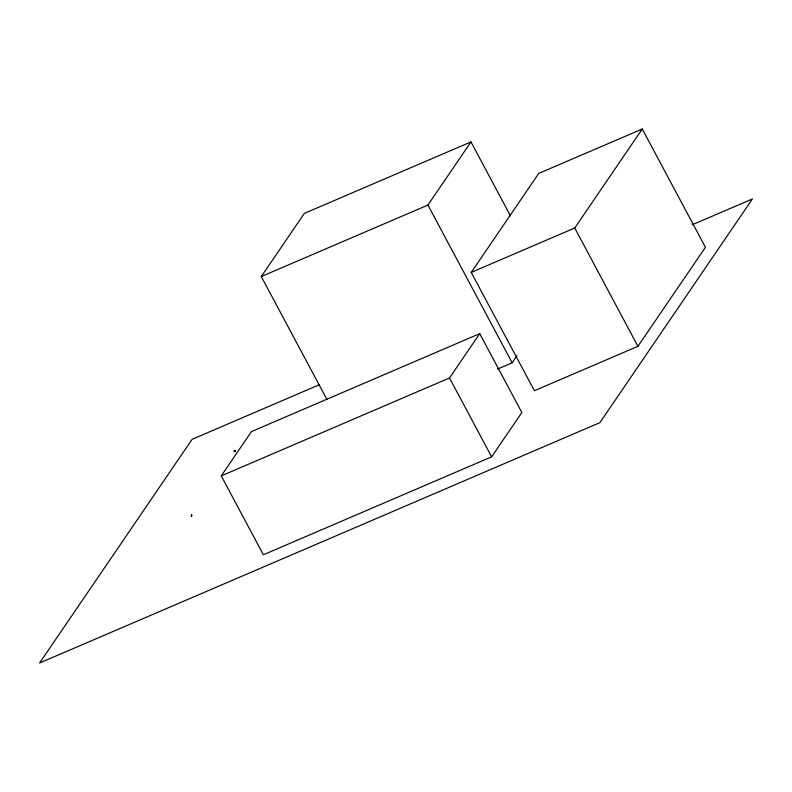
<?xml version="1.0" encoding="UTF-8"?>
<svg xmlns="http://www.w3.org/2000/svg" width="792" height="792" viewBox="0 0 792 792"><rect width="100%" height="100%" fill="white"/><g stroke="black" fill="none" stroke-linecap="round" stroke-linejoin="round"><path stroke-width="1.19" d="M234.264 451.252C234.571 450.737 235.125 451.242 234.432 450.43M191.763 514.79L191.515 514.364M234.185 450.618L234.392 451.598L235.382 451.252M234.759 451.183L235.363 451.272M234.511 451.351L234.6 450.381M234.917 450.599L234.907 451.183M326.938 399.475L261.291 276.537L304.346 213.395L470.983 141.907L510.484 215.889M221.255 475.893L251.48 431.571L479.724 333.65L521.839 412.523L491.624 456.845L263.37 554.766L221.255 475.893L449.51 377.972L479.724 333.65M261.291 276.537L427.928 205.049L470.983 141.907M471.24 272.408L538.758 173.399L642.263 128.997L705.434 247.302L637.916 346.322L534.422 390.723L471.24 272.408L574.744 228.007L642.263 128.997M497.425 369.122L512.157 362.795L517.018 355.667M234.581 451.44L235.194 450.836M319.394 384.724L192.109 439.332L39.6 663.003L599.891 422.641L752.4 198.97L692.168 224.809M234.927 451.727L235.491 451.113L234.967 450.42M574.744 228.007L637.916 346.322M427.928 205.049L512.157 362.795M449.51 377.972L491.624 456.845M191.832 515.83L191.09 516.146L191.862 515.81"/></g></svg>
